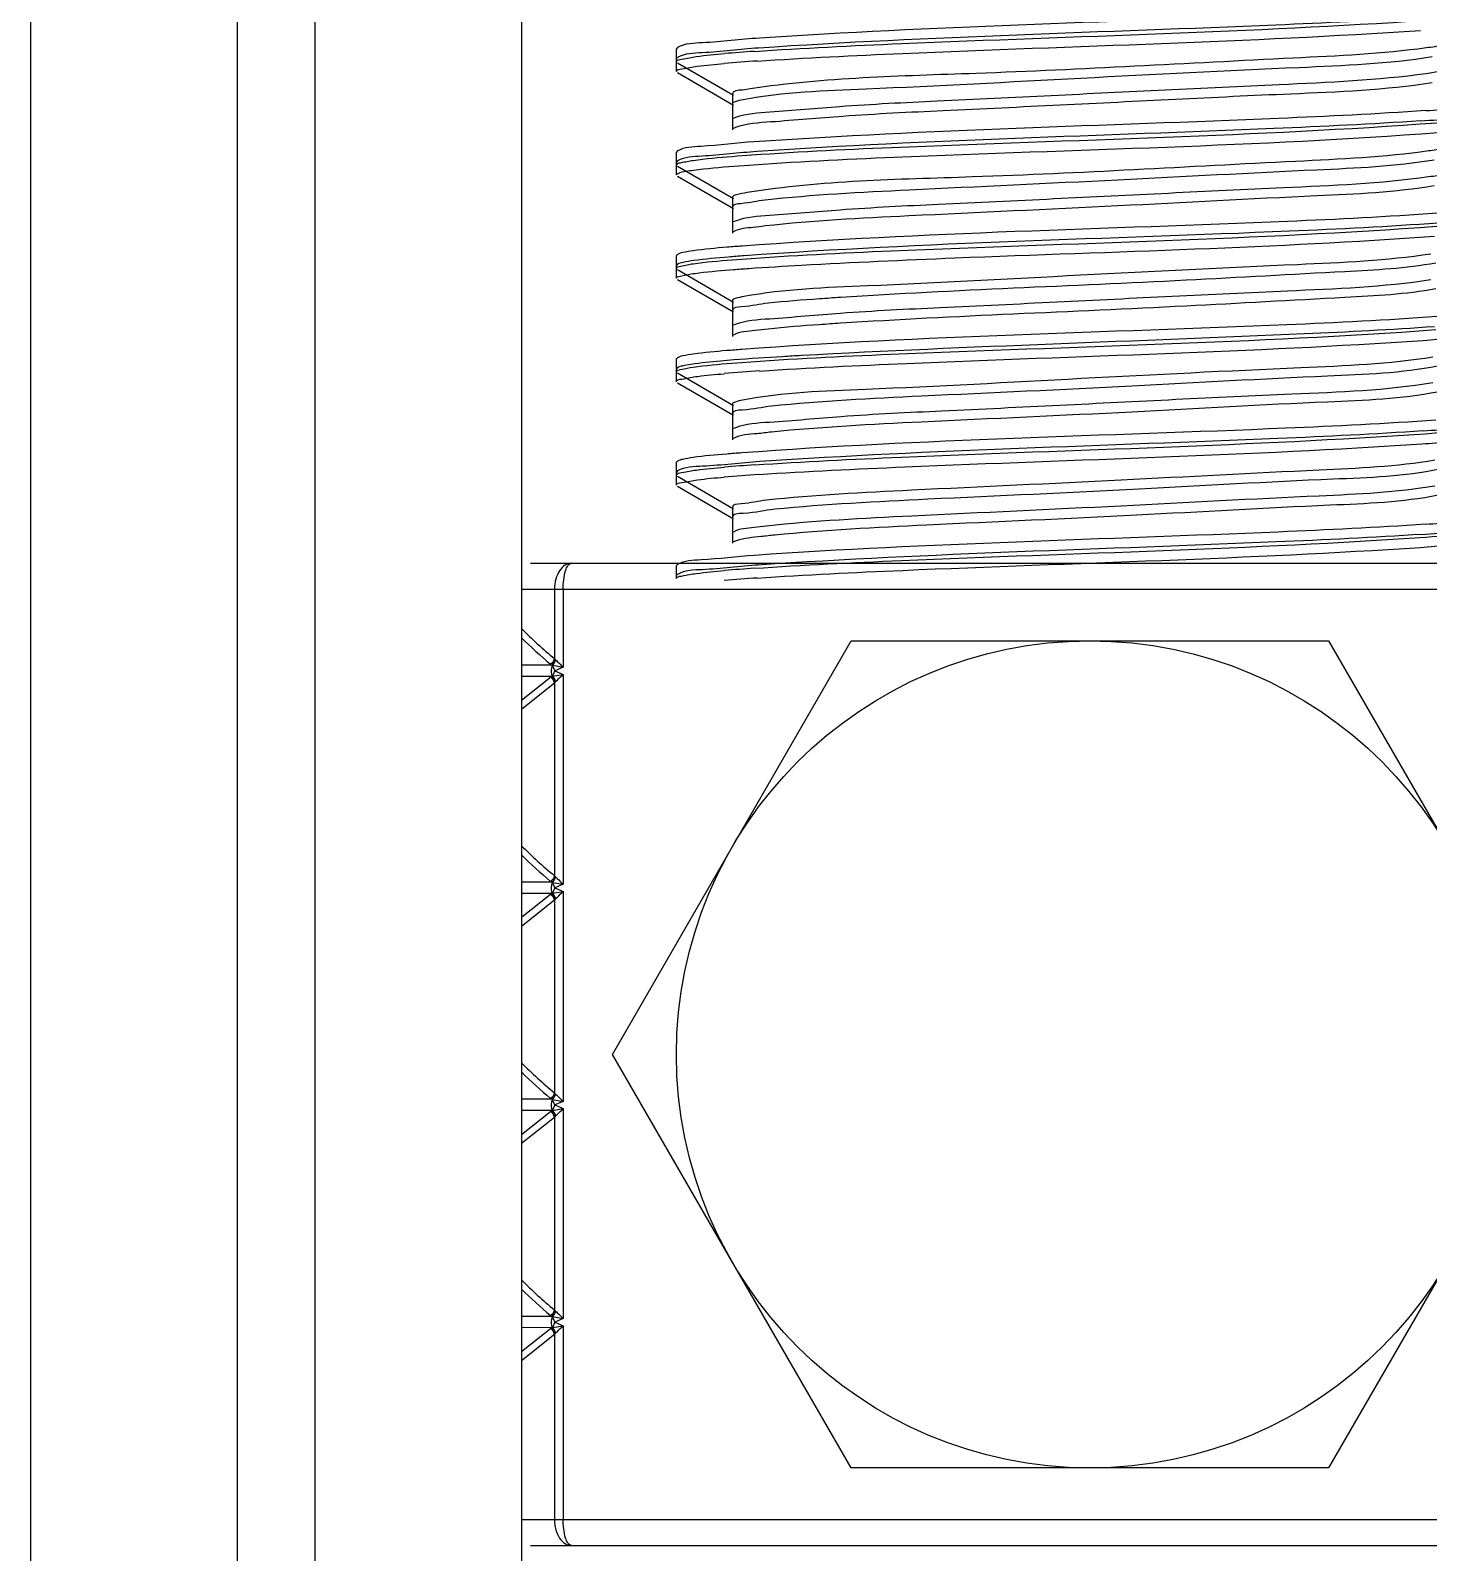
# Model space of a CAD drawing. Extents: x 54907 to 703237, y -798661 to -546661.
# Drawn here: x 370153.7 to 370501.6, y -578072.5 to -577693.9 of the extents above; entities that cross this region are included whole.
import ezdxf

# ---------------------------------------------------------------- set-up
doc = ezdxf.new("R2010")
doc.units = 0
doc.header["$LTSCALE"] = 1000
doc.header["$MEASUREMENT"] = 0

# ---------------------------------------------------------------- blocks, each defined once
blk = doc.blocks.new('gfhhrryyfd')
at = {"linetype": 'Continuous'}
for p, q in [((3693152.86, -1741005.43), (3693152.86, -1744418.97)), ((3693187.15, -1741005.43), (3693187.15, -1744418.97)), ((3693200.01, -1741005.43), (3693200.01, -1744418.97)), ((3693234.3, -1741005.43), (3693234.3, -1744418.97)), ((3693260.18, -1741226.8), (3693260.01, -1741226.99)), ((3693260.01, -1741229.13), (3693260.01, -1741226.99)), ((3693260.01, -1741229.13), (3693260.01, -1741226.99)), ((3693260.18, -1741228.44), (3693260.01, -1741228.63)), ((3693260.01, -1741230.77), (3693260.01, -1741228.63)), ((3693260.01, -1741230.77), (3693260.01, -1741228.63)), ((3693260.18, -1741229.32), (3693269.48, -1741234.71)), ((3693260.18, -1741230.96), (3693269.48, -1741236.35)), ((3693269.29, -1741234.49), (3693269.29, -1741238.78)), ((3693269.29, -1741236.13), (3693269.29, -1741240.42)), ((3693269.79, -1741238.42), (3693269.48, -1741238.56)), ((3693269.78, -1741240.07), (3693269.48, -1741240.2)), ((3693260.18, -1741243.95), (3693260.01, -1741244.13)), ((3693260.01, -1741246.28), (3693260.01, -1741244.13)), ((3693260.01, -1741246.28), (3693260.01, -1741244.13)), ((3693260.18, -1741245.59), (3693260.01, -1741245.78)), ((3693260.01, -1741247.92), (3693260.01, -1741245.78)), ((3693260.01, -1741247.92), (3693260.01, -1741245.78)), ((3693260.18, -1741246.47), (3693269.48, -1741251.85)), ((3693260.18, -1741248.11), (3693269.48, -1741253.49)), ((3693269.29, -1741251.64), (3693269.29, -1741255.92)), ((3693269.29, -1741253.28), (3693269.29, -1741257.56)), ((3693269.76, -1741255.58), (3693269.48, -1741255.7)), ((3693260.18, -1741261.09), (3693260.01, -1741261.28)), ((3693260.01, -1741263.42), (3693260.01, -1741261.28)), ((3693260.01, -1741263.42), (3693260.01, -1741261.28)), ((3693260.18, -1741262.73), (3693260.01, -1741262.92)), ((3693260.01, -1741265.06), (3693260.01, -1741262.92)), ((3693260.01, -1741265.06), (3693260.01, -1741262.92)), ((3693260.18, -1741263.61), (3693269.48, -1741269)), ((3693260.18, -1741265.25), (3693269.48, -1741270.64)), ((3693269.29, -1741268.78), (3693269.29, -1741273.07)), ((3693269.29, -1741270.42), (3693269.29, -1741274.71)), ((3693269.73, -1741272.74), (3693269.48, -1741272.85)), ((3693260.18, -1741278.24), (3693260.01, -1741278.43)), ((3693260.01, -1741280.57), (3693260.01, -1741278.43)), ((3693260.01, -1741280.57), (3693260.01, -1741278.43)), ((3693260.18, -1741279.88), (3693260.01, -1741280.07)), ((3693260.01, -1741282.21), (3693260.01, -1741280.07)), ((3693260.01, -1741282.21), (3693260.01, -1741280.07)), ((3693260.18, -1741280.76), (3693269.48, -1741286.14)), ((3693260.18, -1741282.4), (3693269.48, -1741287.78)), ((3693269.29, -1741285.93), (3693269.29, -1741290.21)), ((3693269.29, -1741287.57), (3693269.29, -1741291.85)), ((3693269.7, -1741289.89), (3693269.48, -1741290)), ((3693260.18, -1741295.38), (3693260.01, -1741295.57)), ((3693260.01, -1741297.71), (3693260.01, -1741295.57)), ((3693260.01, -1741297.71), (3693260.01, -1741295.57)), ((3693260.18, -1741297.02), (3693260.01, -1741297.21)), ((3693260.01, -1741299.35), (3693260.01, -1741297.21)), ((3693260.01, -1741299.35), (3693260.01, -1741297.21)), ((3693260.18, -1741297.9), (3693269.48, -1741303.29)), ((3693260.18, -1741299.54), (3693269.48, -1741304.93)), ((3693269.29, -1741303.07), (3693269.29, -1741307.36)), ((3693269.29, -1741304.71), (3693269.29, -1741309)), ((3693235.8, -1741312.33), (3693421.39, -1741312.33)), ((3693260.18, -1741312.53), (3693260.01, -1741312.72)), ((3693260.01, -1741314.86), (3693260.01, -1741312.72)), ((3693260.01, -1741314.86), (3693260.01, -1741312.72)), ((3693234.3, -1741316.62), (3693422.89, -1741316.62)), ((3693239.79, -1741316.62), (3693239.79, -1741328.14)), ((3693241.21, -1741316.62), (3693241.21, -1741329.55)), ((3693260.18, -1741314.17), (3693260.01, -1741314.36)), ((3693249.4, -1741393.77), (3693289, -1741325.19)), ((3693289, -1741325.19), (3693368.19, -1741325.19)), ((3693368.19, -1741325.19), (3693407.78, -1741393.77)), ((3693239.33, -1741329.21), (3693234.3, -1741329.21)), ((3693239.42, -1741329.23), (3693239.33, -1741329.21)), ((3693239.45, -1741329.24), (3693241.21, -1741329.55)), ((3693239.91, -1741328.28), (3693239.79, -1741328.14)), ((3693239.96, -1741328.33), (3693239.91, -1741328.28)), ((3693239.31, -1741331.09), (3693234.3, -1741331.08)), ((3693234.3, -1741335.03), (3693239.13, -1741331.21)), ((3693239.31, -1741331.09), (3693239.42, -1741331.07)), ((3693239.42, -1741331.07), (3693239.45, -1741331.05)), ((3693239.84, -1741330.15), (3693239.45, -1741331.05)), ((3693239.45, -1741331.05), (3693241.21, -1741330.75)), ((3693241.21, -1741329.55), (3693239.84, -1741330.15)), ((3693239.84, -1741330.15), (3693241.21, -1741330.75)), ((3693241.21, -1741330.75), (3693241.21, -1741365.55)), ((3693234.3, -1741336.5), (3693239.79, -1741332.15)), ((3693239.79, -1741332.15), (3693239.89, -1741332.04)), ((3693239.79, -1741332.15), (3693239.79, -1741364.14)), ((3693239.89, -1741332.04), (3693239.95, -1741331.98)), ((3693239.95, -1741331.98), (3693239.98, -1741331.95)), ((3693239.91, -1741364.28), (3693239.79, -1741364.14)), ((3693239.96, -1741364.33), (3693239.91, -1741364.28)), ((3693239.33, -1741365.22), (3693234.3, -1741365.22)), ((3693239.31, -1741367.1), (3693234.3, -1741367.08)), ((3693239.31, -1741367.1), (3693239.42, -1741367.07)), ((3693239.42, -1741365.24), (3693239.33, -1741365.22)), ((3693239.42, -1741367.07), (3693239.45, -1741367.06)), ((3693239.45, -1741365.25), (3693241.21, -1741365.55)), ((3693239.84, -1741366.15), (3693239.45, -1741367.06)), ((3693239.45, -1741367.06), (3693241.21, -1741366.75)), ((3693241.21, -1741365.55), (3693239.84, -1741366.15)), ((3693239.84, -1741366.15), (3693241.21, -1741366.75)), ((3693241.21, -1741366.75), (3693241.21, -1741401.56)), ((3693234.3, -1741371.04), (3693239.13, -1741367.22)), ((3693234.3, -1741372.5), (3693239.79, -1741368.16)), ((3693239.79, -1741368.16), (3693239.89, -1741368.04)), ((3693239.79, -1741368.16), (3693239.79, -1741400.15)), ((3693239.89, -1741368.04), (3693239.95, -1741367.99)), ((3693239.95, -1741367.99), (3693239.98, -1741367.96)), ((3693289, -1741462.35), (3693249.4, -1741393.77)), ((3693407.78, -1741393.77), (3693368.19, -1741462.35)), ((3693239.33, -1741401.22), (3693234.3, -1741401.22)), ((3693239.42, -1741401.24), (3693239.33, -1741401.22)), ((3693239.45, -1741401.25), (3693241.21, -1741401.56)), ((3693239.84, -1741402.16), (3693239.45, -1741403.06)), ((3693239.91, -1741400.29), (3693239.79, -1741400.15)), ((3693241.21, -1741401.56), (3693239.84, -1741402.16)), ((3693239.84, -1741402.16), (3693241.21, -1741402.76)), ((3693239.96, -1741400.34), (3693239.91, -1741400.29)), ((3693239.31, -1741403.1), (3693234.3, -1741403.09)), ((3693234.3, -1741407.04), (3693239.13, -1741403.22)), ((3693234.3, -1741408.51), (3693239.79, -1741404.16)), ((3693239.31, -1741403.1), (3693239.42, -1741403.08)), ((3693239.42, -1741403.08), (3693239.45, -1741403.06)), ((3693239.45, -1741403.06), (3693241.21, -1741402.76)), ((3693239.79, -1741404.16), (3693239.89, -1741404.05)), ((3693239.79, -1741404.16), (3693239.79, -1741436.15)), ((3693239.89, -1741404.05), (3693239.95, -1741403.99)), ((3693239.95, -1741403.99), (3693239.98, -1741403.96)), ((3693241.21, -1741402.76), (3693241.21, -1741437.56)), ((3693239.33, -1741437.23), (3693234.3, -1741437.23)), ((3693239.42, -1741437.25), (3693239.33, -1741437.23)), ((3693239.45, -1741437.26), (3693241.21, -1741437.56)), ((3693239.91, -1741436.29), (3693239.79, -1741436.15)), ((3693241.21, -1741437.56), (3693239.84, -1741438.16)), ((3693239.96, -1741436.34), (3693239.91, -1741436.29)), ((3693239.31, -1741439.11), (3693234.3, -1741439.09)), ((3693234.3, -1741443.05), (3693239.13, -1741439.23)), ((3693234.3, -1741444.51), (3693239.79, -1741440.17)), ((3693239.31, -1741439.11), (3693239.42, -1741439.08)), ((3693239.42, -1741439.08), (3693239.45, -1741439.07)), ((3693239.84, -1741438.16), (3693239.45, -1741439.07)), ((3693239.45, -1741439.07), (3693241.21, -1741438.76)), ((3693239.79, -1741440.17), (3693239.89, -1741440.05)), ((3693239.79, -1741440.17), (3693239.79, -1741470.92)), ((3693239.84, -1741438.16), (3693241.21, -1741438.76)), ((3693239.89, -1741440.05), (3693239.95, -1741440)), ((3693239.95, -1741440), (3693239.98, -1741439.97)), ((3693241.21, -1741438.76), (3693241.21, -1741470.92)), ((3693368.19, -1741462.35), (3693289, -1741462.35)), ((3693234.3, -1741470.92), (3693422.89, -1741470.92)), ((3693235.8, -1741475.21), (3693421.39, -1741475.21))]:
    blk.add_line(p, q, dxfattribs=at)
blk.add_circle((3693328.59, -1741393.77), 68.58, dxfattribs=at)
for centre, radius, start, end in [((3693292.6, -1741520.88), 294.11, 93.8394, 94.8036), ((3693293.26, -1741530.81), 302.43, 93.7667, 94.8004), ((3693364.61, -1740944.14), 293.78, 273.8422, 274.8038), ((3693363.45, -1740931.2), 308.41, 273.7137, 274.7998), ((3693293.86, -1741589.85), 310.06, 93.7001, 94.7988), ((3693364.05, -1740990.21), 300.81, 273.7805, 274.8013), ((3693292.67, -1741590.33), 294.98, 93.8313, 94.8034), ((3693293.57, -1741603.34), 306.38, 93.732, 94.7995), ((3693364.53, -1741011.77), 294.74, 273.8319, 274.8049), ((3693363.75, -1741003.53), 304.65, 273.7466, 274.8005), ((3693292.61, -1741606.65), 294.15, 93.839, 94.8036), ((3693293.27, -1741616.67), 302.55, 93.7656, 94.8004), ((3693287.26, -1741270.21), 74.89, 224.9882, 230.6634), ((3693287.61, -1741270.91), 75.72, 225.2411, 230.1872), ((3693239.98, -1741328.05), 1.33, 230.2237, 240.9585), ((3693239.96, -1741332.26), 1.34, 119.1442, 128.3025), ((3693287.26, -1741306.22), 74.89, 224.9882, 230.6634), ((3693287.61, -1741306.91), 75.72, 225.2411, 230.1872), ((3693239.98, -1741364.05), 1.33, 230.2237, 240.9585), ((3693239.96, -1741368.27), 1.34, 119.1442, 128.3025), ((3693287.26, -1741342.22), 74.89, 224.9882, 230.6634), ((3693287.61, -1741342.92), 75.72, 225.2411, 230.1872), ((3693239.98, -1741400.06), 1.33, 230.2237, 240.9585), ((3693239.96, -1741404.27), 1.34, 119.1442, 128.3025), ((3693287.26, -1741378.23), 74.89, 224.9882, 230.6634), ((3693287.61, -1741378.92), 75.72, 225.2411, 230.1872), ((3693239.98, -1741436.06), 1.33, 230.2237, 240.9585), ((3693239.96, -1741440.28), 1.34, 119.1442, 128.3025)]:
    blk.add_arc(centre, radius, start, end, dxfattribs=at)
for points, knots in [([(3693383.8, -1741220.15), (3693375.76, -1741220.69), (3693339.09, -1741222.45), (3693302.37, -1741223.34), (3693273.77, -1741225.23)], [0, 0, 0, 0, 0.219427, 1, 1, 1, 1]), ([(3693272.91, -1741227.43), (3693281.04, -1741226.88), (3693318.17, -1741225.09), (3693355.34, -1741224.23), (3693384.3, -1741222.26)], [0, 0, 0, 0, 0.219129, 1, 1, 1, 1]), ([(3693383.65, -1741221.8), (3693375.59, -1741222.34), (3693338.91, -1741224.1), (3693302.19, -1741224.98), (3693273.62, -1741226.88)], [0, 0, 0, 0, 0.220112, 1, 1, 1, 1]), ([(3693273.77, -1741225.23), (3693270.62, -1741225.44), (3693266.21, -1741226.05), (3693261.4, -1741226.1), (3693260.18, -1741226.8)], [0, 0, 0, 0, 0.691388, 1, 1, 1, 1]), ([(3693273.39, -1741229.04), (3693281.43, -1741228.5), (3693318.11, -1741226.74), (3693354.83, -1741225.85), (3693383.43, -1741223.96)], [0, 0, 0, 0, 0.21947, 1, 1, 1, 1]), ([(3693260.01, -1741229.13), (3693260.01, -1741228.82), (3693261.65, -1741228.62), (3693262.48, -1741228.39), (3693263.31, -1741228.28)], [0, 0, 0, 0, 0.271578, 1, 1, 1, 1]), ([(3693273.62, -1741226.88), (3693270.51, -1741227.09), (3693266.15, -1741227.69), (3693261.39, -1741227.75), (3693260.18, -1741228.44)], [0, 0, 0, 0, 0.691194, 1, 1, 1, 1]), ([(3693384.38, -1741226.86), (3693377.07, -1741227.85), (3693352.12, -1741228.99), (3693314.81, -1741231.18), (3693284.64, -1741231.8), (3693272.26, -1741233.62)], [0, 0, 0, 0, 0.196859, 0.665778, 1, 1, 1, 1]), ([(3693387.71, -1741226.13), (3693387.57, -1741226.22), (3693386.48, -1741226.59), (3693385.35, -1741226.73), (3693384.38, -1741226.86)], [0, 0, 0, 0, 0.140996, 1, 1, 1, 1]), ([(3693260.01, -1741230.77), (3693260.01, -1741230.45), (3693261.73, -1741230.25), (3693262.59, -1741230.02), (3693263.45, -1741229.91)], [0, 0, 0, 0, 0.270922, 1, 1, 1, 1]), ([(3693385.34, -1741228.36), (3693378.06, -1741229.52), (3693358.57, -1741230.3), (3693327.3, -1741231.87), (3693296.59, -1741233.59), (3693277.78, -1741234.19), (3693271.06, -1741235.46)], [0, 0, 0, 0, 0.192978, 0.509549, 0.82079, 1, 1, 1, 1]), ([(3693387.9, -1741230.2), (3693387.9, -1741230.54), (3693386.15, -1741230.79), (3693385.26, -1741231.03), (3693384.38, -1741231.15)], [0, 0, 0, 0, 0.273505, 1, 1, 1, 1]), ([(3693385.34, -1741232.65), (3693377.6, -1741233.88), (3693356.95, -1741234.64), (3693329.94, -1741236.08), (3693305.18, -1741237.24), (3693289.14, -1741238), (3693277.73, -1741239.04), (3693271.65, -1741239.4), (3693269.78, -1741240.07)], [0, 0, 0, 0, 0.202975, 0.533469, 0.701272, 0.84507, 0.948501, 1, 1, 1, 1]), ([(3693384.38, -1741231.15), (3693376.3, -1741232.24), (3693355.51, -1741233.14), (3693328.47, -1741234.49), (3693304.18, -1741235.65), (3693288.59, -1741236.4), (3693277.51, -1741237.41), (3693271.61, -1741237.77), (3693269.79, -1741238.42)], [0, 0, 0, 0, 0.212866, 0.542542, 0.70756, 0.848323, 0.949425, 1, 1, 1, 1]), ([(3693272.26, -1741233.62), (3693271.83, -1741233.69), (3693270.99, -1741233.93), (3693269.29, -1741233.89), (3693269.29, -1741234.49)], [0, 0, 0, 0, 0.421141, 1, 1, 1, 1]), ([(3693271.06, -1741235.46), (3693270.61, -1741235.55), (3693270.11, -1741235.66), (3693269.29, -1741235.95), (3693269.29, -1741236.13)], [0, 0, 0, 0, 0.71113, 1, 1, 1, 1]), ([(3693384.3, -1741237.26), (3693376.17, -1741237.82), (3693339.04, -1741239.6), (3693301.87, -1741240.46), (3693272.91, -1741242.43)], [0, 0, 0, 0, 0.219054, 1, 1, 1, 1]), ([(3693270.91, -1741244.72), (3693279.17, -1741244.11), (3693317.6, -1741242.24), (3693356.1, -1741241.48), (3693386.22, -1741239.27)], [0, 0, 0, 0, 0.215159, 1, 1, 1, 1]), ([(3693271.22, -1741246.34), (3693279.52, -1741245.73), (3693317.9, -1741243.87), (3693356.34, -1741243.12), (3693386.37, -1741240.9)], [0, 0, 0, 0, 0.216534, 1, 1, 1, 1]), ([(3693383.43, -1741238.96), (3693375.33, -1741239.5), (3693338.65, -1741241.25), (3693301.93, -1741242.13), (3693273.39, -1741244.04)], [0, 0, 0, 0, 0.221129, 1, 1, 1, 1]), ([(3693272.91, -1741242.43), (3693269.96, -1741242.63), (3693265.83, -1741243.21), (3693261.33, -1741243.29), (3693260.18, -1741243.95)], [0, 0, 0, 0, 0.690237, 1, 1, 1, 1]), ([(3693387.71, -1741243.28), (3693387.58, -1741243.35), (3693386.63, -1741243.7), (3693385.62, -1741243.83), (3693384.77, -1741243.95)], [0, 0, 0, 0, 0.144669, 1, 1, 1, 1]), ([(3693260.01, -1741246.28), (3693260.01, -1741246.01), (3693261.37, -1741245.78), (3693262.09, -1741245.6), (3693262.79, -1741245.5)], [0, 0, 0, 0, 0.27452, 1, 1, 1, 1]), ([(3693273.39, -1741244.04), (3693270.33, -1741244.25), (3693266.05, -1741244.84), (3693261.37, -1741244.9), (3693260.18, -1741245.59)], [0, 0, 0, 0, 0.690889, 1, 1, 1, 1]), ([(3693262.79, -1741245.5), (3693263.31, -1741245.43), (3693266, -1741245.1), (3693268.72, -1741244.88), (3693270.91, -1741244.72)], [0, 0, 0, 0, 0.191293, 1, 1, 1, 1]), ([(3693384.77, -1741243.95), (3693377.47, -1741245), (3693352.17, -1741246.09), (3693314.59, -1741248.44), (3693284.07, -1741248.85), (3693271.75, -1741250.85)], [0, 0, 0, 0, 0.19541, 0.669181, 1, 1, 1, 1]), ([(3693385.67, -1741245.45), (3693379.25, -1741246.54), (3693361.69, -1741247.27), (3693332.68, -1741248.86), (3693302.17, -1741250.24), (3693282.65, -1741251.23), (3693274.72, -1741252.1)], [0, 0, 0, 0, 0.175715, 0.472791, 0.784833, 1, 1, 1, 1]), ([(3693260.01, -1741247.92), (3693260.01, -1741247.83), (3693261.04, -1741247.19), (3693261.98, -1741247.25), (3693262.88, -1741247.13)], [0, 0, 0, 0, 0.088736, 1, 1, 1, 1]), ([(3693262.88, -1741247.13), (3693263.41, -1741247.05), (3693266.18, -1741246.72), (3693268.97, -1741246.5), (3693271.22, -1741246.34)], [0, 0, 0, 0, 0.191581, 1, 1, 1, 1]), ([(3693384.77, -1741248.24), (3693376.8, -1741249.38), (3693356.02, -1741250.23), (3693328.94, -1741251.62), (3693304.44, -1741252.78), (3693288.68, -1741253.53), (3693277.51, -1741254.57), (3693271.57, -1741254.91), (3693269.76, -1741255.58)], [0, 0, 0, 0, 0.209449, 0.539982, 0.706178, 0.848006, 0.949655, 1, 1, 1, 1]), ([(3693387.89, -1741247.35), (3693387.89, -1741247.45), (3693386.8, -1741248.17), (3693385.76, -1741248.1), (3693384.77, -1741248.24)], [0, 0, 0, 0, 0.09033, 1, 1, 1, 1]), ([(3693271.75, -1741250.85), (3693271.13, -1741250.95), (3693270.47, -1741251.11), (3693269.29, -1741251.39), (3693269.29, -1741251.64)], [0, 0, 0, 0, 0.719335, 1, 1, 1, 1]), ([(3693385.67, -1741249.74), (3693379.25, -1741250.83), (3693361.69, -1741251.56), (3693332.68, -1741253.14), (3693302.17, -1741254.53), (3693282.65, -1741255.51), (3693274.72, -1741256.39)], [0, 0, 0, 0, 0.175715, 0.472791, 0.784833, 1, 1, 1, 1]), ([(3693274.72, -1741252.1), (3693273.36, -1741252.25), (3693272.06, -1741252.64), (3693269.29, -1741252.78), (3693269.29, -1741253.28)], [0, 0, 0, 0, 0.732679, 1, 1, 1, 1]), ([(3693386.22, -1741254.27), (3693377.95, -1741254.88), (3693339.51, -1741256.75), (3693301.02, -1741257.51), (3693270.91, -1741259.72)], [0, 0, 0, 0, 0.215488, 1, 1, 1, 1]), ([(3693386.37, -1741255.9), (3693378.15, -1741256.51), (3693339.76, -1741258.38), (3693301.32, -1741259.15), (3693271.22, -1741261.34)], [0, 0, 0, 0, 0.214435, 1, 1, 1, 1]), ([(3693274.72, -1741256.39), (3693274.07, -1741256.46), (3693272.33, -1741256.72), (3693270.45, -1741256.79), (3693269.48, -1741257.35)], [0, 0, 0, 0, 0.371503, 1, 1, 1, 1]), ([(3693270.87, -1741261.87), (3693279.12, -1741261.26), (3693317.53, -1741259.38), (3693356.01, -1741258.62), (3693386.12, -1741256.42)], [0, 0, 0, 0, 0.214872, 1, 1, 1, 1]), ([(3693280.78, -1741262.88), (3693289.25, -1741262.41), (3693324.24, -1741260.82), (3693359.28, -1741259.99), (3693385.74, -1741258.09)], [0, 0, 0, 0, 0.242393, 1, 1, 1, 1]), ([(3693262.79, -1741260.5), (3693262.22, -1741260.58), (3693261.35, -1741260.73), (3693260.45, -1741260.93), (3693260.18, -1741261.09)], [0, 0, 0, 0, 0.643044, 1, 1, 1, 1]), ([(3693270.91, -1741259.72), (3693270.07, -1741259.78), (3693267.36, -1741259.99), (3693264.65, -1741260.24), (3693262.79, -1741260.5)], [0, 0, 0, 0, 0.307527, 1, 1, 1, 1]), ([(3693385.14, -1741261.04), (3693377.83, -1741262.16), (3693358.39, -1741262.98), (3693327.25, -1741264.52), (3693296.67, -1741266.21), (3693277.94, -1741266.85), (3693271.2, -1741268.09)], [0, 0, 0, 0, 0.194375, 0.509802, 0.819766, 1, 1, 1, 1]), ([(3693260.01, -1741263.42), (3693260.01, -1741263.16), (3693261.37, -1741262.93), (3693262.09, -1741262.74), (3693262.78, -1741262.65)], [0, 0, 0, 0, 0.274579, 1, 1, 1, 1]), ([(3693262.88, -1741262.13), (3693262.29, -1741262.21), (3693261.39, -1741262.37), (3693260.46, -1741262.57), (3693260.18, -1741262.73)], [0, 0, 0, 0, 0.644412, 1, 1, 1, 1]), ([(3693262.43, -1741264.34), (3693262.88, -1741264.27), (3693265.24, -1741263.96), (3693267.6, -1741263.76), (3693269.52, -1741263.61)], [0, 0, 0, 0, 0.190886, 1, 1, 1, 1]), ([(3693262.78, -1741262.65), (3693263.29, -1741262.57), (3693265.99, -1741262.24), (3693268.69, -1741262.03), (3693270.87, -1741261.87)], [0, 0, 0, 0, 0.191288, 1, 1, 1, 1]), ([(3693271.22, -1741261.34), (3693270.36, -1741261.4), (3693267.58, -1741261.62), (3693264.8, -1741261.86), (3693262.88, -1741262.13)], [0, 0, 0, 0, 0.307193, 1, 1, 1, 1]), ([(3693269.52, -1741263.61), (3693270.34, -1741263.55), (3693274.09, -1741263.27), (3693277.84, -1741263.05), (3693280.78, -1741262.88)], [0, 0, 0, 0, 0.218088, 1, 1, 1, 1]), ([(3693385.98, -1741262.54), (3693381.01, -1741263.45), (3693367.13, -1741264.14), (3693334.26, -1741266.06), (3693306.33, -1741267.02), (3693287.25, -1741268.24)], [0, 0, 0, 0, 0.153234, 0.420019, 1, 1, 1, 1]), ([(3693260.01, -1741265.06), (3693260.01, -1741264.83), (3693261.18, -1741264.59), (3693261.82, -1741264.43), (3693262.43, -1741264.34)], [0, 0, 0, 0, 0.277366, 1, 1, 1, 1]), ([(3693385.14, -1741265.33), (3693377.29, -1741266.53), (3693356.53, -1741267.33), (3693329.42, -1741268.74), (3693304.71, -1741269.92), (3693288.78, -1741270.66), (3693277.52, -1741271.73), (3693271.53, -1741272.05), (3693269.73, -1741272.74)], [0, 0, 0, 0, 0.205905, 0.537229, 0.704613, 0.847545, 0.949803, 1, 1, 1, 1]), ([(3693271.2, -1741268.09), (3693270.72, -1741268.18), (3693270.18, -1741268.3), (3693269.29, -1741268.58), (3693269.29, -1741268.78)], [0, 0, 0, 0, 0.713092, 1, 1, 1, 1]), ([(3693287.25, -1741268.24), (3693286.07, -1741268.32), (3693282.06, -1741268.59), (3693278.06, -1741268.89), (3693275.23, -1741269.19)], [0, 0, 0, 0, 0.293033, 1, 1, 1, 1]), ([(3693385.98, -1741266.83), (3693381.01, -1741267.74), (3693367.13, -1741268.42), (3693334.26, -1741270.35), (3693306.33, -1741271.3), (3693287.25, -1741272.53)], [0, 0, 0, 0, 0.153234, 0.420019, 1, 1, 1, 1]), ([(3693275.23, -1741269.19), (3693273.75, -1741269.35), (3693272.34, -1741269.79), (3693269.29, -1741269.88), (3693269.3, -1741270.42)], [0, 0, 0, 0, 0.734101, 1, 1, 1, 1]), ([(3693275.23, -1741273.48), (3693274.51, -1741273.55), (3693272.6, -1741273.83), (3693270.54, -1741273.88), (3693269.48, -1741274.49)], [0, 0, 0, 0, 0.374132, 1, 1, 1, 1]), ([(3693270.83, -1741279.01), (3693279.05, -1741278.41), (3693317.43, -1741276.53), (3693355.87, -1741275.76), (3693385.98, -1741273.58)], [0, 0, 0, 0, 0.214475, 1, 1, 1, 1]), ([(3693386.12, -1741271.42), (3693377.84, -1741272.03), (3693339.42, -1741273.9), (3693300.95, -1741274.65), (3693270.87, -1741276.87)], [0, 0, 0, 0, 0.215892, 1, 1, 1, 1]), ([(3693287.25, -1741272.53), (3693286.07, -1741272.6), (3693282.06, -1741272.87), (3693278.06, -1741273.18), (3693275.23, -1741273.48)], [0, 0, 0, 0, 0.293033, 1, 1, 1, 1]), ([(3693385.74, -1741273.09), (3693378.57, -1741273.61), (3693343.58, -1741275.34), (3693308.57, -1741276.34), (3693280.78, -1741277.88)], [0, 0, 0, 0, 0.205332, 1, 1, 1, 1]), ([(3693273.85, -1741280.44), (3693281.97, -1741279.91), (3693318.65, -1741278.15), (3693355.37, -1741277.28), (3693383.89, -1741275.36)], [0, 0, 0, 0, 0.221562, 1, 1, 1, 1]), ([(3693383.89, -1741275.36), (3693386.93, -1741275.16), (3693391.19, -1741274.57), (3693395.83, -1741274.5), (3693397.01, -1741273.82)], [0, 0, 0, 0, 0.690751, 1, 1, 1, 1]), ([(3693262.78, -1741277.65), (3693262.21, -1741277.73), (3693261.34, -1741277.88), (3693260.45, -1741278.08), (3693260.18, -1741278.24)], [0, 0, 0, 0, 0.642912, 1, 1, 1, 1]), ([(3693269.52, -1741278.61), (3693268.79, -1741278.67), (3693266.42, -1741278.87), (3693264.06, -1741279.09), (3693262.43, -1741279.34)], [0, 0, 0, 0, 0.308217, 1, 1, 1, 1]), ([(3693270.87, -1741276.87), (3693270.04, -1741276.93), (3693267.34, -1741277.14), (3693264.64, -1741277.38), (3693262.78, -1741277.65)], [0, 0, 0, 0, 0.307543, 1, 1, 1, 1]), ([(3693280.78, -1741277.88), (3693279.72, -1741277.94), (3693275.97, -1741278.16), (3693272.22, -1741278.4), (3693269.52, -1741278.61)], [0, 0, 0, 0, 0.280579, 1, 1, 1, 1]), ([(3693385.49, -1741278.13), (3693378.25, -1741279.31), (3693358.73, -1741280.08), (3693327.37, -1741281.66), (3693296.56, -1741283.4), (3693277.68, -1741283.97), (3693270.97, -1741285.28)], [0, 0, 0, 0, 0.191736, 0.509065, 0.821327, 1, 1, 1, 1]), ([(3693260.01, -1741280.57), (3693260.01, -1741280.3), (3693261.36, -1741280.07), (3693262.08, -1741279.89), (3693262.77, -1741279.79)], [0, 0, 0, 0, 0.27466, 1, 1, 1, 1]), ([(3693260.01, -1741282.21), (3693260.01, -1741281.88), (3693261.78, -1741281.68), (3693262.66, -1741281.44), (3693263.54, -1741281.33)], [0, 0, 0, 0, 0.270518, 1, 1, 1, 1]), ([(3693262.43, -1741279.34), (3693261.94, -1741279.41), (3693261.19, -1741279.55), (3693260.42, -1741279.74), (3693260.18, -1741279.88)], [0, 0, 0, 0, 0.637141, 1, 1, 1, 1]), ([(3693262.77, -1741279.79), (3693263.28, -1741279.72), (3693265.96, -1741279.39), (3693268.65, -1741279.18), (3693270.83, -1741279.01)], [0, 0, 0, 0, 0.191269, 1, 1, 1, 1]), ([(3693386.27, -1741279.63), (3693380.28, -1741280.82), (3693363.27, -1741281.4), (3693334.78, -1741283.09), (3693304, -1741284.42), (3693284.04, -1741285.44), (3693275.76, -1741286.28)], [0, 0, 0, 0, 0.165505, 0.458699, 0.774611, 1, 1, 1, 1]), ([(3693385.49, -1741282.42), (3693377.76, -1741283.68), (3693357.04, -1741284.41), (3693329.91, -1741285.87), (3693305.01, -1741287.05), (3693288.9, -1741287.79), (3693277.55, -1741288.88), (3693271.5, -1741289.18), (3693269.7, -1741289.89)], [0, 0, 0, 0, 0.202243, 0.534298, 0.702881, 0.846954, 0.949881, 1, 1, 1, 1]), ([(3693270.97, -1741285.28), (3693270.55, -1741285.36), (3693270.06, -1741285.47), (3693269.29, -1741285.75), (3693269.29, -1741285.93)], [0, 0, 0, 0, 0.70978, 1, 1, 1, 1]), ([(3693275.76, -1741286.28), (3693274.15, -1741286.44), (3693272.62, -1741286.93), (3693269.29, -1741286.98), (3693269.3, -1741287.57)], [0, 0, 0, 0, 0.7344, 1, 1, 1, 1]), ([(3693386.26, -1741283.92), (3693380.27, -1741285.11), (3693363.26, -1741285.69), (3693334.77, -1741287.37), (3693303.99, -1741288.71), (3693284.04, -1741289.73), (3693275.76, -1741290.57)], [0, 0, 0, 0, 0.165599, 0.458794, 0.774654, 1, 1, 1, 1]), ([(3693385.98, -1741288.58), (3693377.68, -1741289.18), (3693339.3, -1741291.05), (3693300.86, -1741291.8), (3693270.83, -1741294.02)], [0, 0, 0, 0, 0.216489, 1, 1, 1, 1]), ([(3693275.76, -1741290.57), (3693274.97, -1741290.65), (3693272.89, -1741290.95), (3693270.63, -1741290.97), (3693269.48, -1741291.64)], [0, 0, 0, 0, 0.375474, 1, 1, 1, 1]), ([(3693272.96, -1741296.01), (3693281.08, -1741295.46), (3693318.17, -1741293.67), (3693355.31, -1741292.81), (3693384.23, -1741290.84)], [0, 0, 0, 0, 0.219209, 1, 1, 1, 1]), ([(3693383.89, -1741290.37), (3693375.86, -1741290.91), (3693339.19, -1741292.67), (3693302.47, -1741293.56), (3693273.85, -1741295.45)], [0, 0, 0, 0, 0.219042, 1, 1, 1, 1]), ([(3693383.66, -1741292.52), (3693386.75, -1741292.32), (3693391.08, -1741291.72), (3693395.81, -1741291.66), (3693397.01, -1741290.97)], [0, 0, 0, 0, 0.69106, 1, 1, 1, 1]), ([(3693384.23, -1741290.84), (3693387.19, -1741290.64), (3693391.34, -1741290.07), (3693395.86, -1741289.99), (3693397.01, -1741289.33)], [0, 0, 0, 0, 0.690301, 1, 1, 1, 1]), ([(3693273.63, -1741297.6), (3693281.71, -1741297.07), (3693318.39, -1741295.31), (3693355.1, -1741294.43), (3693383.66, -1741292.52)], [0, 0, 0, 0, 0.220537, 1, 1, 1, 1]), ([(3693262.77, -1741294.79), (3693262.2, -1741294.87), (3693261.34, -1741295.03), (3693260.45, -1741295.22), (3693260.18, -1741295.38)], [0, 0, 0, 0, 0.642736, 1, 1, 1, 1]), ([(3693273.85, -1741295.45), (3693270.68, -1741295.66), (3693266.25, -1741296.27), (3693261.41, -1741296.32), (3693260.18, -1741297.02)], [0, 0, 0, 0, 0.691494, 1, 1, 1, 1]), ([(3693270.83, -1741294.02), (3693270, -1741294.08), (3693267.31, -1741294.29), (3693264.62, -1741294.53), (3693262.77, -1741294.79)], [0, 0, 0, 0, 0.307562, 1, 1, 1, 1]), ([(3693385.81, -1741295.22), (3693379.49, -1741296.33), (3693362.04, -1741297.03), (3693333.15, -1741298.64), (3693302.57, -1741300.01), (3693282.95, -1741301.01), (3693274.94, -1741301.87)], [0, 0, 0, 0, 0.173459, 0.469678, 0.782575, 1, 1, 1, 1]), ([(3693260.01, -1741297.71), (3693260.01, -1741297.4), (3693261.66, -1741297.2), (3693262.49, -1741296.97), (3693263.32, -1741296.86)], [0, 0, 0, 0, 0.271515, 1, 1, 1, 1]), ([(3693260.01, -1741299.35), (3693260.01, -1741299.03), (3693261.76, -1741298.83), (3693262.63, -1741298.59), (3693263.5, -1741298.48)], [0, 0, 0, 0, 0.270697, 1, 1, 1, 1]), ([(3693386.54, -1741296.72), (3693380.77, -1741297.97), (3693364.03, -1741298.46), (3693335.83, -1741300.21), (3693304.93, -1741301.51), (3693284.76, -1741302.55), (3693276.31, -1741303.37)], [0, 0, 0, 0, 0.160367, 0.451606, 0.769465, 1, 1, 1, 1]), ([(3693385.81, -1741299.51), (3693379.49, -1741300.62), (3693362.04, -1741301.32), (3693333.15, -1741302.92), (3693302.57, -1741304.3), (3693282.95, -1741305.29), (3693274.94, -1741306.16)], [0, 0, 0, 0, 0.173459, 0.469678, 0.782575, 1, 1, 1, 1]), ([(3693386.34, -1741301.05), (3693380.45, -1741302.24), (3693363.66, -1741302.81), (3693335.44, -1741304.5), (3693304.71, -1741305.81), (3693284.69, -1741306.84), (3693276.31, -1741307.66)], [0, 0, 0, 0, 0.163392, 0.454692, 0.77088, 1, 1, 1, 1]), ([(3693274.94, -1741301.87), (3693273.53, -1741302.02), (3693272.18, -1741302.44), (3693269.29, -1741302.55), (3693269.3, -1741303.07)], [0, 0, 0, 0, 0.733117, 1, 1, 1, 1]), ([(3693276.31, -1741303.37), (3693274.56, -1741303.54), (3693272.92, -1741304.08), (3693269.29, -1741304.08), (3693269.3, -1741304.71)], [0, 0, 0, 0, 0.735038, 1, 1, 1, 1]), ([(3693274.94, -1741306.16), (3693274.26, -1741306.23), (3693272.45, -1741306.5), (3693270.49, -1741306.56), (3693269.48, -1741307.14)], [0, 0, 0, 0, 0.372448, 1, 1, 1, 1]), ([(3693384.23, -1741305.85), (3693376.11, -1741306.4), (3693339.02, -1741308.19), (3693301.89, -1741309.04), (3693272.96, -1741311.01)], [0, 0, 0, 0, 0.219207, 1, 1, 1, 1]), ([(3693384.29, -1741307.99), (3693387.24, -1741307.79), (3693391.37, -1741307.21), (3693395.86, -1741307.13), (3693397.01, -1741306.47)], [0, 0, 0, 0, 0.690199, 1, 1, 1, 1]), ([(3693269.9, -1741308.61), (3693269.82, -1741308.63), (3693269.68, -1741308.68), (3693269.54, -1741308.75), (3693269.48, -1741308.78)], [0, 0, 0, 0, 0.561257, 1, 1, 1, 1]), ([(3693276.31, -1741307.66), (3693275.57, -1741307.73), (3693273.43, -1741307.98), (3693271.25, -1741308.17), (3693269.9, -1741308.61)], [0, 0, 0, 0, 0.346313, 1, 1, 1, 1]), ([(3693272.91, -1741313.16), (3693281.04, -1741312.6), (3693318.17, -1741310.82), (3693355.34, -1741309.96), (3693384.29, -1741307.99)], [0, 0, 0, 0, 0.219134, 1, 1, 1, 1]), ([(3693383.66, -1741307.53), (3693375.6, -1741308.06), (3693338.92, -1741309.82), (3693302.2, -1741310.71), (3693273.63, -1741312.61)], [0, 0, 0, 0, 0.220078, 1, 1, 1, 1]), ([(3693383.44, -1741309.68), (3693386.58, -1741309.48), (3693390.99, -1741308.87), (3693395.79, -1741308.82), (3693397.01, -1741308.11)], [0, 0, 0, 0, 0.69135, 1, 1, 1, 1]), ([(3693272.96, -1741311.01), (3693270, -1741311.21), (3693265.85, -1741311.79), (3693261.33, -1741311.86), (3693260.18, -1741312.53)], [0, 0, 0, 0, 0.690312, 1, 1, 1, 1]), ([(3693273.4, -1741314.77), (3693281.44, -1741314.23), (3693318.12, -1741312.46), (3693354.84, -1741311.58), (3693383.44, -1741309.68)], [0, 0, 0, 0, 0.219504, 1, 1, 1, 1]), ([(3693242.59, -1741312.33), (3693242.23, -1741312.33), (3693241.42, -1741312.59), (3693240.52, -1741313.58), (3693239.92, -1741314.98), (3693239.79, -1741316.05), (3693239.79, -1741316.62)], [0, 0, 0, 0, 0.195972, 0.42512, 0.697797, 1, 1, 1, 1]), ([(3693241.21, -1741316.62), (3693241.21, -1741315.59), (3693241.37, -1741314.19), (3693241.91, -1741312.73), (3693242.39, -1741312.33), (3693242.59, -1741312.33)], [0, 0, 0, 0, 0.657525, 0.871922, 1, 1, 1, 1]), ([(3693260.01, -1741314.86), (3693260.01, -1741314.55), (3693261.65, -1741314.34), (3693262.48, -1741314.12), (3693263.31, -1741314.01)], [0, 0, 0, 0, 0.271576, 1, 1, 1, 1]), ([(3693273.63, -1741312.61), (3693270.51, -1741312.81), (3693266.15, -1741313.42), (3693261.39, -1741313.47), (3693260.18, -1741314.17)], [0, 0, 0, 0, 0.691204, 1, 1, 1, 1]), ([(3693239.44, -1741329.22), (3693239.37, -1741329.35), (3693239.18, -1741329.95), (3693239.21, -1741330.63), (3693239.42, -1741331.07)], [0, 0, 0, 0, 0.236634, 1, 1, 1, 1]), ([(3693239.84, -1741330.15), (3693239.8, -1741330.06), (3693239.67, -1741329.75), (3693239.51, -1741329.45), (3693239.44, -1741329.22)], [0, 0, 0, 0, 0.285481, 1, 1, 1, 1]), ([(3693239.96, -1741328.33), (3693240.06, -1741328.41), (3693240.48, -1741328.81), (3693240.89, -1741329.23), (3693241.21, -1741329.55)], [0, 0, 0, 0, 0.225254, 1, 1, 1, 1]), ([(3693239.98, -1741331.95), (3693240.08, -1741331.86), (3693240.5, -1741331.47), (3693240.9, -1741331.06), (3693241.21, -1741330.75)], [0, 0, 0, 0, 0.226794, 1, 1, 1, 1]), ([(3693239.96, -1741364.33), (3693240.06, -1741364.42), (3693240.48, -1741364.82), (3693240.89, -1741365.23), (3693241.21, -1741365.55)], [0, 0, 0, 0, 0.225254, 1, 1, 1, 1]), ([(3693239.44, -1741365.22), (3693239.37, -1741365.36), (3693239.18, -1741365.95), (3693239.21, -1741366.64), (3693239.42, -1741367.07)], [0, 0, 0, 0, 0.236634, 1, 1, 1, 1]), ([(3693239.84, -1741366.15), (3693239.8, -1741366.06), (3693239.67, -1741365.75), (3693239.51, -1741365.45), (3693239.44, -1741365.22)], [0, 0, 0, 0, 0.285481, 1, 1, 1, 1]), ([(3693239.98, -1741367.96), (3693240.08, -1741367.87), (3693240.5, -1741367.47), (3693240.9, -1741367.07), (3693241.21, -1741366.75)], [0, 0, 0, 0, 0.226794, 1, 1, 1, 1]), ([(3693239.44, -1741401.23), (3693239.37, -1741401.36), (3693239.18, -1741401.96), (3693239.21, -1741402.64), (3693239.42, -1741403.08)], [0, 0, 0, 0, 0.236634, 1, 1, 1, 1]), ([(3693239.84, -1741402.16), (3693239.8, -1741402.07), (3693239.67, -1741401.76), (3693239.51, -1741401.46), (3693239.44, -1741401.23)], [0, 0, 0, 0, 0.285481, 1, 1, 1, 1]), ([(3693239.96, -1741400.34), (3693240.06, -1741400.42), (3693240.48, -1741400.82), (3693240.89, -1741401.24), (3693241.21, -1741401.56)], [0, 0, 0, 0, 0.225254, 1, 1, 1, 1]), ([(3693239.98, -1741403.96), (3693240.08, -1741403.87), (3693240.5, -1741403.48), (3693240.9, -1741403.07), (3693241.21, -1741402.76)], [0, 0, 0, 0, 0.226794, 1, 1, 1, 1]), ([(3693239.44, -1741437.23), (3693239.37, -1741437.37), (3693239.18, -1741437.96), (3693239.21, -1741438.65), (3693239.42, -1741439.08)], [0, 0, 0, 0, 0.236634, 1, 1, 1, 1]), ([(3693239.84, -1741438.16), (3693239.8, -1741438.07), (3693239.67, -1741437.76), (3693239.51, -1741437.46), (3693239.44, -1741437.23)], [0, 0, 0, 0, 0.285481, 1, 1, 1, 1]), ([(3693239.96, -1741436.34), (3693240.06, -1741436.43), (3693240.48, -1741436.83), (3693240.89, -1741437.24), (3693241.21, -1741437.56)], [0, 0, 0, 0, 0.225254, 1, 1, 1, 1]), ([(3693239.98, -1741439.97), (3693240.08, -1741439.88), (3693240.5, -1741439.48), (3693240.9, -1741439.08), (3693241.21, -1741438.76)], [0, 0, 0, 0, 0.226794, 1, 1, 1, 1]), ([(3693239.79, -1741470.92), (3693239.79, -1741471.49), (3693239.92, -1741472.57), (3693240.52, -1741473.97), (3693241.42, -1741474.95), (3693242.23, -1741475.21), (3693242.59, -1741475.21)], [0, 0, 0, 0, 0.302203, 0.57488, 0.804028, 1, 1, 1, 1]), ([(3693242.59, -1741475.21), (3693242.39, -1741475.21), (3693241.91, -1741474.81), (3693241.37, -1741473.35), (3693241.21, -1741471.96), (3693241.21, -1741470.92)], [0, 0, 0, 0, 0.128078, 0.342475, 1, 1, 1, 1])]:
    blk.add_open_spline(points, degree=3, knots=knots, dxfattribs=at)
for points in [[(3693263.31, -1741228.28), (3693264.86, -1741228.08), (3693266.42, -1741227.94), (3693267.98, -1741227.8)], [(3693263.45, -1741229.91), (3693264.95, -1741229.72), (3693266.45, -1741229.58), (3693267.95, -1741229.45)], [(3693263.54, -1741281.33), (3693265, -1741281.15), (3693266.46, -1741281.01), (3693267.92, -1741280.89)], [(3693263.32, -1741296.86), (3693264.87, -1741296.66), (3693266.42, -1741296.52), (3693267.97, -1741296.39)], [(3693263.5, -1741298.48), (3693264.98, -1741298.29), (3693266.46, -1741298.16), (3693267.94, -1741298.03)], [(3693263.31, -1741314.01), (3693264.86, -1741313.81), (3693266.42, -1741313.66), (3693267.98, -1741313.53)], [(3693239.79, -1741328.14), (3693239.69, -1741328.51), (3693239.44, -1741328.86), (3693239.13, -1741329.07)], [(3693239.91, -1741328.28), (3693239.82, -1741328.63), (3693239.62, -1741328.98), (3693239.33, -1741329.21)], [(3693239.42, -1741329.23), (3693239.68, -1741328.99), (3693239.88, -1741328.67), (3693239.96, -1741328.33)], [(3693239.79, -1741332.15), (3693239.7, -1741331.78), (3693239.44, -1741331.43), (3693239.13, -1741331.21)], [(3693239.89, -1741332.04), (3693239.81, -1741331.67), (3693239.59, -1741331.32), (3693239.31, -1741331.09)], [(3693239.95, -1741331.98), (3693239.87, -1741331.64), (3693239.68, -1741331.3), (3693239.42, -1741331.07)], [(3693239.98, -1741331.95), (3693239.9, -1741331.61), (3693239.71, -1741331.28), (3693239.45, -1741331.05)], [(3693239.79, -1741364.14), (3693239.69, -1741364.51), (3693239.44, -1741364.86), (3693239.13, -1741365.08)], [(3693239.91, -1741364.28), (3693239.82, -1741364.64), (3693239.62, -1741364.98), (3693239.33, -1741365.22)], [(3693239.42, -1741365.24), (3693239.68, -1741365), (3693239.88, -1741364.67), (3693239.96, -1741364.33)], [(3693239.89, -1741368.04), (3693239.81, -1741367.68), (3693239.59, -1741367.33), (3693239.31, -1741367.1)], [(3693239.95, -1741367.99), (3693239.87, -1741367.64), (3693239.68, -1741367.31), (3693239.42, -1741367.07)], [(3693239.98, -1741367.96), (3693239.9, -1741367.62), (3693239.71, -1741367.29), (3693239.45, -1741367.06)], [(3693239.79, -1741368.16), (3693239.7, -1741367.79), (3693239.44, -1741367.43), (3693239.13, -1741367.22)], [(3693239.79, -1741400.15), (3693239.69, -1741400.52), (3693239.44, -1741400.87), (3693239.13, -1741401.08)], [(3693239.91, -1741400.29), (3693239.82, -1741400.64), (3693239.62, -1741400.99), (3693239.33, -1741401.22)], [(3693239.42, -1741401.24), (3693239.68, -1741401), (3693239.88, -1741400.68), (3693239.96, -1741400.34)], [(3693239.79, -1741404.16), (3693239.7, -1741403.79), (3693239.44, -1741403.44), (3693239.13, -1741403.22)], [(3693239.89, -1741404.05), (3693239.81, -1741403.68), (3693239.59, -1741403.33), (3693239.31, -1741403.1)], [(3693239.95, -1741403.99), (3693239.87, -1741403.65), (3693239.68, -1741403.31), (3693239.42, -1741403.08)], [(3693239.98, -1741403.96), (3693239.9, -1741403.62), (3693239.71, -1741403.29), (3693239.45, -1741403.06)], [(3693239.79, -1741436.15), (3693239.69, -1741436.52), (3693239.44, -1741436.87), (3693239.13, -1741437.09)], [(3693239.91, -1741436.29), (3693239.82, -1741436.65), (3693239.62, -1741436.99), (3693239.33, -1741437.23)], [(3693239.42, -1741437.25), (3693239.68, -1741437.01), (3693239.88, -1741436.68), (3693239.96, -1741436.34)], [(3693239.79, -1741440.17), (3693239.7, -1741439.8), (3693239.44, -1741439.44), (3693239.13, -1741439.23)], [(3693239.89, -1741440.05), (3693239.81, -1741439.69), (3693239.59, -1741439.34), (3693239.31, -1741439.11)], [(3693239.95, -1741440), (3693239.87, -1741439.65), (3693239.68, -1741439.32), (3693239.42, -1741439.08)], [(3693239.98, -1741439.97), (3693239.9, -1741439.63), (3693239.71, -1741439.3), (3693239.45, -1741439.07)]]:
    blk.add_open_spline(points, degree=3, dxfattribs=at)

msp = doc.modelspace()

# ---------------------------------------------------------------- block references
at = {"lineweight": -3, "xscale": 1.5, "yscale": 1.5, "zscale": 1.5}
msp.add_blockref('gfhhrryyfd', (-5169575.55, 2034142.04), dxfattribs=at)

doc.saveas('drawing.dxf')
